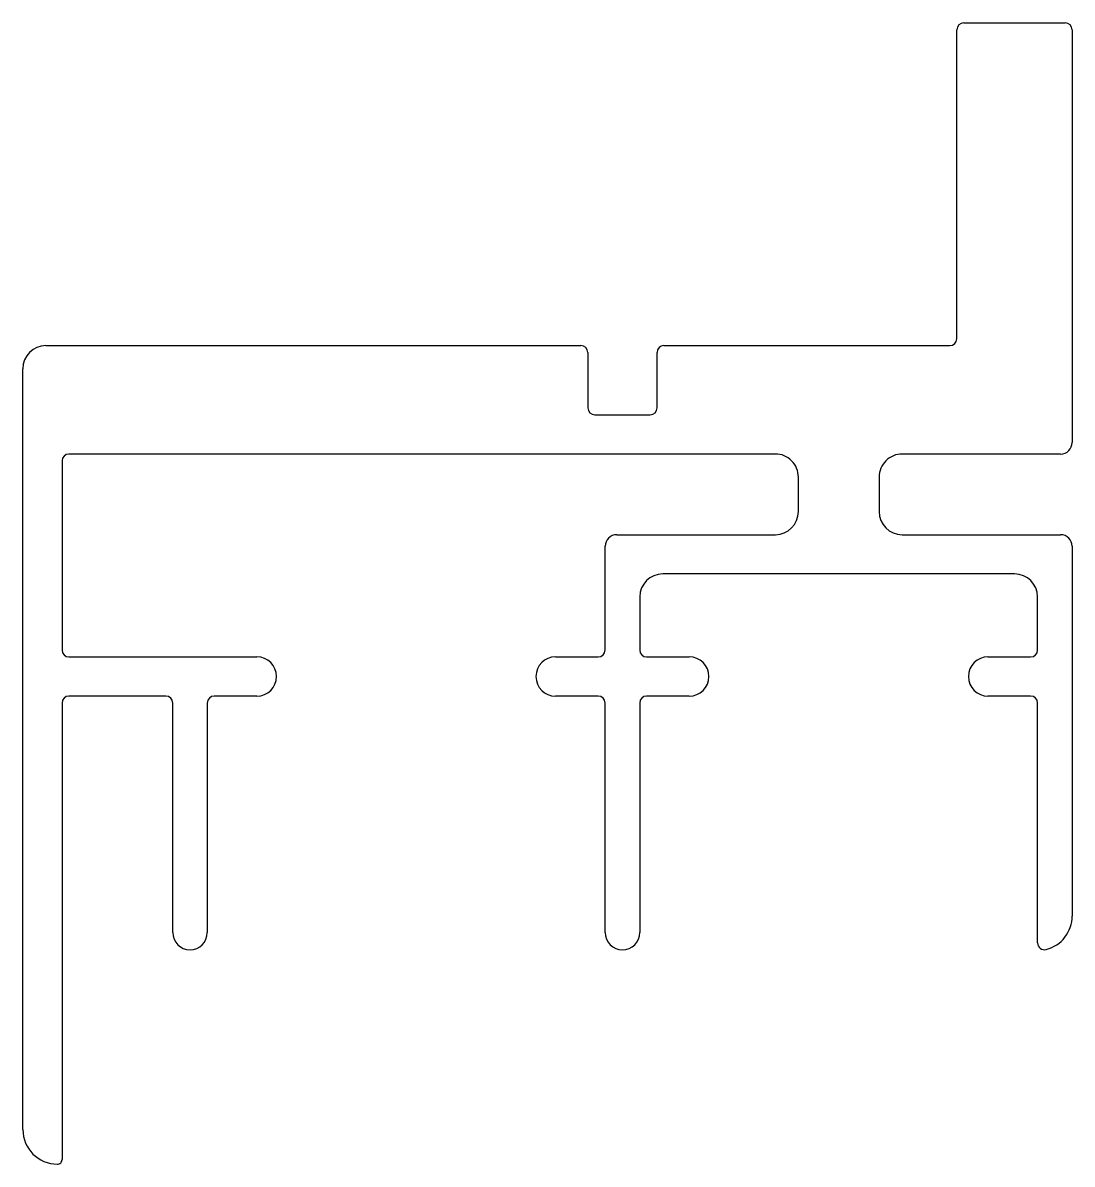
# Model space of a CAD drawing. Extents: x 1033.8 to 1079.3, y 708.8 to 758.3.
import ezdxf

# ---------------------------------------------------------------- set-up
doc = ezdxf.new("R2010")
doc.units = 0
doc.layers.get('0').update_dxf_attribs({"linetype": 'CONTINUOUS'})

msp = doc.modelspace()

# ---------------------------------------------------------------- linework, layer by layer
for p, q in [((1074.307, 744.594), (1074.307, 757.994)), ((1074.607, 758.294), (1079.007, 758.294)), ((1079.307, 757.994), (1079.307, 740.094)), ((1034.807, 744.294), (1058.007, 744.294)), ((1058.307, 743.994), (1058.307, 741.594)), ((1061.307, 741.594), (1061.307, 743.994)), ((1061.607, 744.294), (1074.007, 744.294)), ((1033.807, 710.294), (1033.807, 743.294)), ((1058.607, 741.294), (1061.007, 741.294)), ((1066.437, 739.594), (1035.807, 739.594)), ((1078.807, 739.594), (1071.937, 739.594)), ((1035.507, 739.294), (1035.507, 731.094)), ((1067.437, 737.094), (1067.437, 738.594)), ((1070.937, 738.594), (1070.937, 737.094)), ((1059.557, 736.094), (1066.437, 736.094)), ((1071.937, 736.094), (1078.807, 736.094)), ((1059.057, 731.094), (1059.057, 735.594)), ((1079.307, 735.594), (1079.307, 719.556)), ((1076.807, 734.394), (1061.557, 734.394)), ((1060.557, 733.394), (1060.557, 731.094)), ((1077.807, 731.094), (1077.807, 733.394)), ((1035.807, 730.794), (1043.957, 730.794)), ((1056.907, 730.794), (1058.757, 730.794)), ((1060.857, 730.794), (1062.707, 730.794)), ((1075.657, 730.794), (1077.507, 730.794)), ((1035.507, 728.794), (1035.507, 708.994)), ((1040.007, 729.094), (1035.807, 729.094)), ((1040.307, 718.844), (1040.307, 728.794)), ((1041.807, 728.794), (1041.807, 718.844)), ((1043.957, 729.094), (1042.107, 729.094)), ((1058.757, 729.094), (1056.907, 729.094)), ((1059.057, 718.844), (1059.057, 728.794)), ((1060.557, 728.794), (1060.557, 718.844)), ((1062.707, 729.094), (1060.857, 729.094)), ((1077.507, 729.094), (1075.657, 729.094)), ((1077.807, 718.394), (1077.807, 728.794))]:
    msp.add_line(p, q)
for centre, radius, start, end in [((1074.607, 757.994), 0.3, 90, 180), ((1079.007, 757.994), 0.3, 0, 90), ((1074.007, 744.594), 0.3, 270, 0), ((1034.807, 743.294), 1, 90, 180), ((1058.007, 743.994), 0.3, 0, 90), ((1061.607, 743.994), 0.3, 90, 180), ((1058.607, 741.594), 0.3, 180, 270), ((1061.007, 741.594), 0.3, 270, 0), ((1078.807, 740.094), 0.5, 270, 0.0175), ((1035.807, 739.294), 0.3, 90, 180), ((1066.437, 738.594), 1, 359.9999, 90), ((1071.937, 738.594), 1, 90, 180.0001), ((1066.437, 737.094), 1, 270, 359.9999), ((1071.937, 737.094), 1, 180.0001, 270), ((1059.557, 735.594), 0.5, 90, 180), ((1078.807, 735.594), 0.5, 0.0242, 90), ((1061.557, 733.394), 1, 90, 180), ((1076.807, 733.394), 1, 0, 90), ((1035.807, 731.094), 0.3, 180, 270), ((1043.957, 729.944), 0.85, 270, 90), ((1056.907, 729.944), 0.85, 90, 270), ((1058.757, 731.094), 0.3, 270, 360), ((1060.857, 731.094), 0.3, 180, 270), ((1062.707, 729.944), 0.85, 270, 90), ((1075.657, 729.944), 0.85, 90, 270), ((1077.507, 731.094), 0.3, 270, 360), ((1035.807, 728.794), 0.3, 90, 180), ((1040.007, 728.794), 0.3, 360, 89.9977), ((1042.107, 728.794), 0.3, 90, 180), ((1058.757, 728.794), 0.3, 0, 90), ((1060.857, 728.794), 0.3, 90, 180), ((1077.507, 728.794), 0.3, 0, 90), ((1077.807, 719.556), 1.5, 284.4776, 360), ((1041.057, 718.844), 0.75, 180, 360), ((1059.807, 718.844), 0.75, 180, 360), ((1078.107, 718.394), 0.3, 180, 284.4775), ((1035.307, 710.294), 1.5, 180, 269.9999), ((1035.307, 708.994), 0.2, 269.9989, 0)]:
    msp.add_arc(centre, radius, start, end)

doc.saveas('drawing.dxf')
